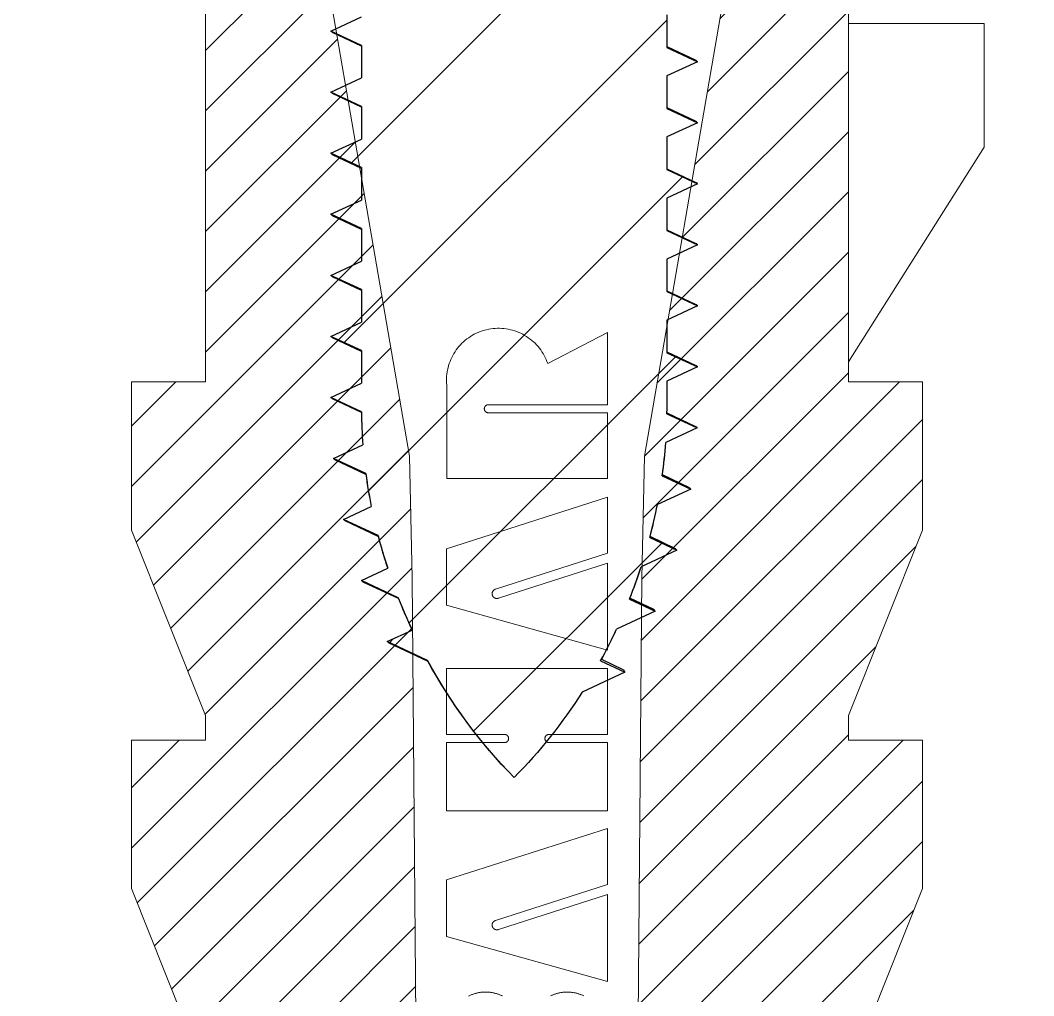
# Model space of a CAD drawing. Header units: millimetres. Extents: x 0 to 1787, y -410 to 0.
# Drawn here: x 1454.01 to 1462.31, y -301.71 to -293.72 of the extents above; entities that cross this region are included whole.
import ezdxf

# ---------------------------------------------------------------- set-up
doc = ezdxf.new("R2010")
doc.units = ezdxf.units.MM
doc.header["$MEASUREMENT"] = 0
doc.layers.get('0').update_dxf_attribs({"linetype": 'CONTINUOUS'})
doc.layers.add('hatch', color=56, linetype='CONTINUOUS', lineweight=9)
doc.layers.add('part', color=7, linetype='CONTINUOUS', lineweight=20)

# ---------------------------------------------------------------- blocks, each defined once
blk = doc.blocks.new('*U23')
at = {"layer": 'hatch'}
h = blk.add_hatch(dxfattribs=at)
h.set_pattern_fill('DEFAULT__3', color=2, scale=0.34925, angle=45, style=0)
h.set_pattern_definition([(45, (-417.5015, -92.55667), (-0.24695704, 0.24695704), [])])
edge = h.paths.add_edge_path()
edge.add_line((0.9994, -14.168), (2.5731, -5.06))
edge.add_line((2.5731, -5.06), (2.6692, -0.3569))
edge.add_spline(control_points=[(2.6692, -0.3569), (2.6735, -0.1469), (2.8235, 0), (3.0335, 0)], knot_values=[0, 0, 0, 0, 1, 1, 1, 1], degree=3, periodic=0)
edge.add_line((3.0335, 0), (4.1872, 0))
edge.add_line((4.1872, 0), (4.1872, -0.2024))
edge.add_line((4.1872, -0.2024), (3.0234, -0.8372))
edge.add_line((3.0234, -0.8372), (3.0234, -3.7444))
edge.add_line((3.0234, -3.7444), (3.2764, -5.9708))
edge.add_line((3.2764, -5.9708), (2.6692, -7.4888))
edge.add_line((2.6692, -7.4888), (2.6692, -7.6912))
edge.add_line((2.6692, -7.6912), (3.2764, -7.6912))
edge.add_line((3.2764, -7.6912), (3.2764, -8.9056))
edge.add_line((3.2764, -8.9056), (2.6692, -10.4236))
edge.add_line((2.6692, -10.4236), (2.6692, -10.626))
edge.add_line((2.6692, -10.626), (2.6692, -13.3962))
edge.add_line((2.6692, -13.3962), (2.6692, -13.5608))
edge.add_line((2.6692, -13.5608), (3.2764, -13.5608))
edge.add_line((3.2764, -13.5608), (3.2764, -14.7752))
edge.add_line((3.2764, -14.7752), (2.6692, -16.2932))
edge.add_line((2.6692, -16.2932), (2.6692, -16.4956))
edge.add_line((2.6692, -16.4956), (3.2764, -16.4956))
edge.add_line((3.2764, -16.4956), (3.2764, -17.71))
edge.add_line((3.2764, -17.71), (2.6692, -19.228))
edge.add_line((2.6692, -19.228), (2.6692, -22.3652))
edge.add_line((2.6692, -22.3652), (3.2764, -22.3652))
edge.add_line((3.2764, -22.3652), (3.2764, -23.5796))
edge.add_line((3.2764, -23.5796), (2.7045, -25.0093))
edge.add_line((2.7045, -25.0093), (3.2733, -25.2163))
edge.add_line((3.2733, -25.2163), (2.9728, -26.9192))
edge.add_line((2.9728, -26.9192), (2.9728, -28.6396))
edge.add_line((2.9728, -28.6396), (2.7198, -30.0564))
edge.add_line((2.7198, -30.0564), (1.3536, -30.0564))
edge.add_line((1.3536, -30.0564), (1.3536, -31.0684))
edge.add_line((1.3536, -31.0684), (0.8476, -31.0684))
edge.add_line((0.8476, -31.0684), (0.8476, -30.0564))
edge.add_line((0.8476, -30.0564), (0.9789, -15.1667))
edge.add_line((0.9789, -15.1667), (0.9994, -14.168))
edge = h.paths.add_edge_path()
edge.add_line((-0.9234, -14.168), (-2.4971, -5.06))
edge.add_line((-2.4971, -5.06), (-2.5933, -0.3569))
edge.add_spline(control_points=[(-2.5933, -0.3569), (-2.5976, -0.1469), (-2.7476, 0), (-2.9576, 0)], knot_values=[0, 0, 0, 0, 1, 1, 1, 1], degree=3, periodic=0)
edge.add_line((-2.9576, 0), (-4.1112, 0))
edge.add_line((-4.1112, 0), (-4.1112, -0.2024))
edge.add_line((-4.1112, -0.2024), (-2.9474, -0.8372))
edge.add_line((-2.9474, -0.8372), (-2.9474, -3.7444))
edge.add_line((-2.9474, -3.7444), (-3.2004, -5.9708))
edge.add_line((-3.2004, -5.9708), (-2.5932, -7.4888))
edge.add_line((-2.5932, -7.4888), (-2.5932, -7.6912))
edge.add_line((-2.5932, -7.6912), (-3.2004, -7.6912))
edge.add_line((-3.2004, -7.6912), (-3.2004, -8.9056))
edge.add_line((-3.2004, -8.9056), (-2.5932, -10.4236))
edge.add_line((-2.5932, -10.4236), (-2.5932, -13.5608))
edge.add_line((-2.5932, -13.5608), (-3.2004, -13.5608))
edge.add_line((-3.2004, -13.5608), (-3.2004, -14.7752))
edge.add_line((-3.2004, -14.7752), (-2.5932, -16.2932))
edge.add_line((-2.5932, -16.2932), (-2.5932, -16.4956))
edge.add_line((-2.5932, -16.4956), (-3.2004, -16.4956))
edge.add_line((-3.2004, -16.4956), (-3.2004, -17.71))
edge.add_line((-3.2004, -17.71), (-2.5932, -19.228))
edge.add_line((-2.5932, -19.228), (-2.5932, -19.4304))
edge.add_line((-2.5932, -19.4304), (-2.5932, -22.2006))
edge.add_line((-2.5932, -22.2006), (-2.5932, -22.3652))
edge.add_line((-2.5932, -22.3652), (-3.2004, -22.3652))
edge.add_line((-3.2004, -22.3652), (-3.2004, -23.5796))
edge.add_line((-3.2004, -23.5796), (-2.6286, -25.0093))
edge.add_line((-2.6286, -25.0093), (-3.1974, -25.2163))
edge.add_line((-3.1974, -25.2163), (-2.8968, -26.9192))
edge.add_line((-2.8968, -26.9192), (-2.8968, -28.6396))
edge.add_line((-2.8968, -28.6396), (-2.6438, -30.0564))
edge.add_line((-2.6438, -30.0564), (-1.2776, -30.0564))
edge.add_line((-1.2776, -30.0564), (-1.2776, -31.0684))
edge.add_line((-1.2776, -31.0684), (-0.7716, -31.0684))
edge.add_line((-0.7716, -31.0684), (-0.7716, -30.0564))
edge.add_line((-0.7716, -30.0564), (-0.903, -15.1667))
edge.add_line((-0.903, -15.1667), (-0.9234, -14.168))
at = {"layer": 'part', "color": 7, "linetype": 'Continuous'}
for p, q in [((-0.9234, -14.168), (-2.4971, -5.06)), ((-0.9234, -14.168), (-2.4971, -5.06)), ((0.9994, -14.168), (2.5731, -5.06)), ((0.9994, -14.168), (2.5731, -5.06)), ((-2.5932, -13.5608), (-2.5932, -10.4236)), ((-2.5932, -13.5608), (-2.5932, -10.4236)), ((2.6692, -10.4236), (2.6692, -13.5608)), ((2.6692, -10.4236), (2.6692, -10.626)), ((2.6692, -10.626), (3.7824, -10.626)), ((2.6692, -10.626), (2.6692, -13.3962)), ((3.7824, -11.638), (3.7824, -10.626)), ((3.7824, -11.638), (2.6692, -13.3962)), ((0.6958, -13.156), (0.2076, -13.4105)), ((0.6958, -13.7473), (0.6958, -13.156)), ((2.6692, -13.3962), (2.6692, -13.5608)), ((-3.2004, -13.5608), (-2.5932, -13.5608)), ((-3.2004, -13.5608), (-2.5932, -13.5608)), ((-3.2004, -14.7752), (-3.2004, -13.5608)), ((-3.2004, -14.7752), (-3.2004, -13.5608)), ((-0.6195, -14.3517), (-0.6195, -13.5867)), ((2.6692, -13.5608), (3.2764, -13.5608)), ((2.6692, -13.5608), (3.2764, -13.5608)), ((3.2764, -14.7752), (3.2764, -13.5608)), ((3.2764, -14.7752), (3.2764, -13.5608)), ((0.6958, -13.7473), (-0.278, -13.7473)), ((0.6958, -13.8143), (-0.278, -13.8143)), ((0.6958, -14.3517), (0.6958, -13.8143)), ((-0.9234, -14.168), (-0.903, -15.1667)), ((-0.9234, -14.168), (-0.903, -15.1667)), ((0.9994, -14.168), (0.9789, -15.1667)), ((0.9994, -14.168), (0.9789, -15.1667)), ((-0.6195, -14.3517), (0.6958, -14.3517)), ((0.6958, -14.5056), (-0.6198, -14.9269)), ((0.6958, -14.964), (0.6958, -14.5056)), ((-2.5932, -16.2932), (-3.2004, -14.7752)), ((-2.5932, -16.2932), (-3.2004, -14.7752)), ((2.6692, -16.2932), (3.2764, -14.7752)), ((2.6692, -16.2932), (3.2764, -14.7752)), ((-0.6198, -15.3896), (-0.6198, -14.9269)), ((0.6958, -14.964), (-0.2203, -15.2586)), ((0.6958, -15.0461), (-0.1964, -15.333)), ((0.6958, -15.7586), (0.6958, -15.0461)), ((-0.7716, -30.0564), (-0.903, -15.1667)), ((-0.7716, -30.0564), (-0.903, -15.1667)), ((0.8476, -30.0564), (0.9789, -15.1667)), ((0.8476, -30.0564), (0.9789, -15.1667)), ((-0.6198, -15.3896), (0.6958, -15.7586)), ((-0.6198, -15.9089), (-0.6198, -16.4482)), ((0.6958, -15.9089), (-0.6198, -15.9089)), ((0.6958, -16.4482), (0.6958, -15.9089)), ((-2.5932, -16.4956), (-2.5932, -16.2932)), ((-2.5932, -16.4956), (-2.5932, -16.2932)), ((2.6692, -16.2932), (2.6692, -16.4956)), ((2.6692, -16.2932), (2.6692, -16.4956)), ((-3.2004, -16.4956), (-2.5932, -16.4956)), ((-3.2004, -16.4956), (-2.5932, -16.4956)), ((-3.2004, -17.71), (-3.2004, -16.4956)), ((-3.2004, -17.71), (-3.2004, -16.4956)), ((-0.6198, -16.4482), (-0.1459, -16.4482)), ((0.6958, -16.4482), (0.2181, -16.4482)), ((2.6692, -16.4956), (3.2764, -16.4956)), ((2.6692, -16.4956), (3.2764, -16.4956)), ((3.2764, -17.71), (3.2764, -16.4956)), ((3.2764, -17.71), (3.2764, -16.4956)), ((-0.6198, -16.5152), (-0.6198, -17.0727)), ((-0.6198, -16.5152), (-0.1459, -16.5152)), ((0.6958, -16.5152), (0.2181, -16.5152)), ((0.6958, -17.0727), (0.6958, -16.5152)), ((-0.6198, -17.0727), (0.6958, -17.0727)), ((0.6958, -17.2191), (-0.6198, -17.6404)), ((0.6958, -17.6775), (0.6958, -17.2191)), ((-0.6198, -18.1031), (-0.6198, -17.6404)), ((-2.5932, -19.228), (-3.2004, -17.71)), ((-2.5932, -19.228), (-3.2004, -17.71)), ((0.6958, -17.6775), (-0.2203, -17.9721)), ((2.6692, -19.228), (3.2764, -17.71)), ((2.6692, -19.228), (3.2764, -17.71)), ((0.6958, -17.7596), (-0.1964, -18.0465)), ((0.6958, -18.4721), (0.6958, -17.7596)), ((-0.6198, -18.1031), (0.6958, -18.4721)), ((-0.4291, -18.586), (-0.4345, -18.5885)), ((-0.4236, -18.5836), (-0.4291, -18.586)), ((-0.4181, -18.5813), (-0.4236, -18.5836)), ((-0.4126, -18.5791), (-0.4181, -18.5813)), ((-0.407, -18.5771), (-0.4126, -18.5791)), ((-0.4015, -18.5751), (-0.407, -18.5771)), ((-0.3959, -18.5733), (-0.4015, -18.5751)), ((-0.3903, -18.5715), (-0.3959, -18.5733)), ((-0.3847, -18.5699), (-0.3903, -18.5715)), ((-0.3791, -18.5683), (-0.3847, -18.5699)), ((-0.3734, -18.5669), (-0.3791, -18.5683)), ((-0.3678, -18.5656), (-0.3734, -18.5669)), ((-0.3622, -18.5644), (-0.3678, -18.5656)), ((-0.3565, -18.5633), (-0.3622, -18.5644)), ((-0.3507, -18.5623), (-0.3565, -18.5633)), ((-0.3451, -18.5614), (-0.3507, -18.5623)), ((-0.3393, -18.5606), (-0.3451, -18.5614)), ((-0.3336, -18.56), (-0.3393, -18.5606)), ((-0.3279, -18.5594), (-0.3336, -18.56)), ((-0.3222, -18.5589), (-0.3279, -18.5594)), ((-0.3164, -18.5586), (-0.3222, -18.5589)), ((-0.3107, -18.5584), (-0.3164, -18.5586)), ((-0.3049, -18.5582), (-0.3107, -18.5584)), ((-0.2992, -18.5582), (-0.3049, -18.5582)), ((-0.2934, -18.5583), (-0.2992, -18.5582)), ((-0.2877, -18.5585), (-0.2934, -18.5583)), ((-0.2819, -18.5588), (-0.2877, -18.5585)), ((-0.2761, -18.5592), (-0.2819, -18.5588)), ((-0.2704, -18.5598), (-0.2761, -18.5592)), ((-0.2646, -18.5604), (-0.2704, -18.5598)), ((-0.2589, -18.5611), (-0.2646, -18.5604)), ((-0.2532, -18.562), (-0.2589, -18.5611)), ((-0.2474, -18.563), (-0.2532, -18.562)), ((-0.2416, -18.564), (-0.2474, -18.563)), ((-0.236, -18.5652), (-0.2416, -18.564)), ((-0.2302, -18.5665), (-0.236, -18.5652)), ((-0.2245, -18.5679), (-0.2302, -18.5665)), ((-0.2189, -18.5694), (-0.2245, -18.5679)), ((-0.2131, -18.571), (-0.2189, -18.5694)), ((-0.2074, -18.5727), (-0.2131, -18.571)), ((-0.2018, -18.5745), (-0.2074, -18.5727)), ((-0.1961, -18.5765), (-0.2018, -18.5745)), ((-0.1905, -18.5785), (-0.1961, -18.5765)), ((-0.1849, -18.5806), (-0.1905, -18.5785)), ((-0.1793, -18.5829), (-0.1849, -18.5806)), ((-0.1737, -18.5852), (-0.1793, -18.5829)), ((-0.1682, -18.5877), (-0.1737, -18.5852)), ((-0.1626, -18.5902), (-0.1682, -18.5877)), ((0.2355, -18.5876), (0.2302, -18.5901)), ((0.241, -18.5851), (0.2355, -18.5876)), ((0.2466, -18.5828), (0.241, -18.5851)), ((0.252, -18.5805), (0.2466, -18.5828)), ((0.2576, -18.5784), (0.252, -18.5805)), ((0.2631, -18.5764), (0.2576, -18.5784)), ((0.2687, -18.5744), (0.2631, -18.5764)), ((0.2743, -18.5726), (0.2687, -18.5744)), ((0.2799, -18.5709), (0.2743, -18.5726)), ((0.2855, -18.5693), (0.2799, -18.5709)), ((0.2911, -18.5678), (0.2855, -18.5693)), ((0.2968, -18.5664), (0.2911, -18.5678)), ((0.3024, -18.5651), (0.2968, -18.5664)), ((0.3081, -18.564), (0.3024, -18.5651)), ((0.3138, -18.5629), (0.3081, -18.564)), ((0.3195, -18.5619), (0.3138, -18.5629)), ((0.3252, -18.5611), (0.3195, -18.5619)), ((0.331, -18.5604), (0.3252, -18.5611)), ((0.3366, -18.5597), (0.331, -18.5604)), ((0.3424, -18.5592), (0.3366, -18.5597)), ((0.3482, -18.5588), (0.3424, -18.5592)), ((0.3539, -18.5585), (0.3482, -18.5588)), ((0.3596, -18.5583), (0.3539, -18.5585)), ((0.3654, -18.5582), (0.3596, -18.5583)), ((0.3711, -18.5582), (0.3654, -18.5582)), ((0.3769, -18.5584), (0.3711, -18.5582)), ((0.3827, -18.5586), (0.3769, -18.5584)), ((0.3884, -18.559), (0.3827, -18.5586)), ((0.3942, -18.5594), (0.3884, -18.559)), ((0.4, -18.56), (0.3942, -18.5594)), ((0.4057, -18.5607), (0.4, -18.56)), ((0.4115, -18.5615), (0.4057, -18.5607)), ((0.4173, -18.5624), (0.4115, -18.5615)), ((0.4229, -18.5634), (0.4173, -18.5624)), ((0.4287, -18.5645), (0.4229, -18.5634)), ((0.4345, -18.5657), (0.4287, -18.5645)), ((0.4402, -18.567), (0.4345, -18.5657)), ((0.4459, -18.5685), (0.4402, -18.567)), ((0.4516, -18.57), (0.4459, -18.5685)), ((0.4573, -18.5717), (0.4516, -18.57)), ((0.4629, -18.5734), (0.4573, -18.5717)), ((0.4686, -18.5753), (0.4629, -18.5734)), ((0.4743, -18.5773), (0.4686, -18.5753)), ((0.4799, -18.5793), (0.4743, -18.5773)), ((0.4855, -18.5815), (0.4799, -18.5793)), ((0.4912, -18.5838), (0.4855, -18.5815)), ((0.4967, -18.5862), (0.4912, -18.5838)), ((0.5023, -18.5887), (0.4967, -18.5862)), ((-0.4345, -18.5885), (-0.4399, -18.5911))]:
    blk.add_line(p, q, dxfattribs=at)
for points in [[(-0.6195, -13.5867), (-0.6208, -13.5688), (-0.6213, -13.5509), (-0.6211, -13.533), (-0.6201, -13.5151), (-0.6183, -13.4972), (-0.6158, -13.4795), (-0.6126, -13.4618), (-0.6086, -13.4444), (-0.6039, -13.4271), (-0.5985, -13.41), (-0.5923, -13.3931), (-0.5855, -13.3765), (-0.5779, -13.3603), (-0.5697, -13.3443), (-0.5608, -13.3288), (-0.5513, -13.3136), (-0.5411, -13.2988), (-0.5303, -13.2845), (-0.519, -13.2706), (-0.507, -13.2573), (-0.4945, -13.2444), (-0.4815, -13.2321), (-0.4679, -13.2203), (-0.4539, -13.2091), (-0.4394, -13.1986), (-0.4245, -13.1886), (-0.4092, -13.1793), (-0.3935, -13.1706), (-0.3775, -13.1626), (-0.3611, -13.1553), (-0.3444, -13.1487), (-0.3275, -13.1427), (-0.3103, -13.1375), (-0.293, -13.1331), (-0.2754, -13.1293), (-0.2578, -13.1263), (-0.24, -13.1241), (-0.2221, -13.1226), (-0.2042, -13.1219), (-0.1863, -13.1219), (-0.1683, -13.1226), (-0.1505, -13.1242), (-0.1327, -13.1264), (-0.115, -13.1294), (-0.0975, -13.1332), (-0.0801, -13.1377), (-0.063, -13.1429), (-0.046, -13.1489), (-0.0294, -13.1555), (-0.013, -13.1629), (0.003, -13.1709), (0.0187, -13.1796), (0.034, -13.1889), (0.0489, -13.1989), (0.0634, -13.2095), (0.0774, -13.2207), (0.0909, -13.2325), (0.1039, -13.2448), (0.1164, -13.2577), (0.1283, -13.2711), (0.1397, -13.285), (0.1504, -13.2993), (0.1606, -13.3141), (0.1701, -13.3293), (0.1789, -13.3449), (0.1871, -13.3608), (0.1947, -13.3771), (0.2015, -13.3937), (0.2076, -13.4105)], [(-0.278, -13.8143), (-0.2794, -13.8142), (-0.2808, -13.8142), (-0.2822, -13.814), (-0.2836, -13.8138), (-0.285, -13.8135), (-0.2863, -13.8132), (-0.2877, -13.8128), (-0.289, -13.8124), (-0.2903, -13.8119), (-0.2916, -13.8114), (-0.2929, -13.8108), (-0.2941, -13.8101), (-0.2954, -13.8094), (-0.2965, -13.8087), (-0.2977, -13.8079), (-0.2988, -13.807), (-0.2999, -13.8061), (-0.3009, -13.8052), (-0.3019, -13.8042), (-0.3029, -13.8032), (-0.3038, -13.8021), (-0.3047, -13.801), (-0.3055, -13.7999), (-0.3063, -13.7987), (-0.307, -13.7975), (-0.3077, -13.7963), (-0.3083, -13.795), (-0.3089, -13.7938), (-0.3094, -13.7925), (-0.3099, -13.7911), (-0.3103, -13.7898), (-0.3106, -13.7884), (-0.3109, -13.7871), (-0.3111, -13.7857), (-0.3113, -13.7843), (-0.3114, -13.7829), (-0.3115, -13.7815), (-0.3115, -13.7801), (-0.3114, -13.7787), (-0.3113, -13.7773), (-0.3111, -13.7759), (-0.3109, -13.7745), (-0.3106, -13.7731), (-0.3103, -13.7718), (-0.3099, -13.7704), (-0.3094, -13.7691), (-0.3089, -13.7678), (-0.3083, -13.7665), (-0.3077, -13.7653), (-0.307, -13.764), (-0.3063, -13.7628), (-0.3055, -13.7617), (-0.3047, -13.7605), (-0.3038, -13.7594), (-0.3029, -13.7584), (-0.3019, -13.7573), (-0.3009, -13.7564), (-0.2999, -13.7554), (-0.2988, -13.7545), (-0.2977, -13.7537), (-0.2965, -13.7529), (-0.2954, -13.7521), (-0.2941, -13.7514), (-0.2929, -13.7508), (-0.2916, -13.7502), (-0.2903, -13.7496), (-0.289, -13.7492), (-0.2877, -13.7487), (-0.2863, -13.7483), (-0.285, -13.748), (-0.2836, -13.7478), (-0.2822, -13.7476), (-0.2808, -13.7474), (-0.2794, -13.7473), (-0.278, -13.7473)], [(-0.1964, -15.333), (-0.198, -15.3335), (-0.1996, -15.3339), (-0.2013, -15.3343), (-0.2029, -15.3345), (-0.2046, -15.3347), (-0.2063, -15.3348), (-0.208, -15.3349), (-0.2097, -15.3349), (-0.2113, -15.3348), (-0.213, -15.3346), (-0.2147, -15.3344), (-0.2163, -15.3341), (-0.218, -15.3337), (-0.2196, -15.3332), (-0.2212, -15.3327), (-0.2228, -15.3321), (-0.2243, -15.3315), (-0.2258, -15.3308), (-0.2273, -15.33), (-0.2288, -15.3291), (-0.2302, -15.3282), (-0.2316, -15.3273), (-0.2329, -15.3262), (-0.2342, -15.3251), (-0.2354, -15.324), (-0.2366, -15.3228), (-0.2378, -15.3216), (-0.2388, -15.3203), (-0.2399, -15.319), (-0.2408, -15.3176), (-0.2417, -15.3162), (-0.2426, -15.3147), (-0.2434, -15.3132), (-0.2441, -15.3117), (-0.2447, -15.3101), (-0.2453, -15.3086), (-0.2458, -15.307), (-0.2463, -15.3053), (-0.2467, -15.3037), (-0.247, -15.302), (-0.2472, -15.3004), (-0.2474, -15.2987), (-0.2474, -15.297), (-0.2475, -15.2953), (-0.2474, -15.2937), (-0.2473, -15.292), (-0.2471, -15.2903), (-0.2468, -15.2887), (-0.2465, -15.287), (-0.246, -15.2854), (-0.2456, -15.2838), (-0.245, -15.2822), (-0.2444, -15.2806), (-0.2437, -15.2791), (-0.243, -15.2776), (-0.2421, -15.2761), (-0.2413, -15.2747), (-0.2403, -15.2733), (-0.2393, -15.2719), (-0.2383, -15.2706), (-0.2372, -15.2693), (-0.236, -15.2681), (-0.2348, -15.267), (-0.2335, -15.2659), (-0.2322, -15.2648), (-0.2308, -15.2638), (-0.2294, -15.2629), (-0.228, -15.262), (-0.2265, -15.2612), (-0.225, -15.2604), (-0.2235, -15.2597), (-0.2219, -15.2591), (-0.2203, -15.2586)], [(-0.1459, -16.4482), (-0.1445, -16.4482), (-0.1431, -16.4483), (-0.1417, -16.4485), (-0.1403, -16.4487), (-0.1389, -16.4489), (-0.1376, -16.4493), (-0.1362, -16.4496), (-0.1349, -16.4501), (-0.1336, -16.4506), (-0.1323, -16.4511), (-0.131, -16.4517), (-0.1298, -16.4523), (-0.1286, -16.453), (-0.1274, -16.4538), (-0.1262, -16.4546), (-0.1251, -16.4554), (-0.124, -16.4563), (-0.123, -16.4573), (-0.122, -16.4583), (-0.121, -16.4593), (-0.1201, -16.4603), (-0.1192, -16.4614), (-0.1184, -16.4626), (-0.1176, -16.4638), (-0.1169, -16.465), (-0.1162, -16.4662), (-0.1156, -16.4674), (-0.115, -16.4687), (-0.1145, -16.47), (-0.1141, -16.4713), (-0.1137, -16.4727), (-0.1133, -16.474), (-0.113, -16.4754), (-0.1128, -16.4768), (-0.1126, -16.4782), (-0.1125, -16.4796), (-0.1124, -16.481), (-0.1124, -16.4824), (-0.1125, -16.4838), (-0.1126, -16.4852), (-0.1128, -16.4866), (-0.113, -16.488), (-0.1133, -16.4893), (-0.1137, -16.4907), (-0.1141, -16.492), (-0.1145, -16.4934), (-0.115, -16.4947), (-0.1156, -16.496), (-0.1162, -16.4972), (-0.1169, -16.4984), (-0.1176, -16.4996), (-0.1184, -16.5008), (-0.1192, -16.5019), (-0.1201, -16.503), (-0.121, -16.5041), (-0.122, -16.5051), (-0.123, -16.5061), (-0.124, -16.5071), (-0.1251, -16.5079), (-0.1262, -16.5088), (-0.1274, -16.5096), (-0.1286, -16.5103), (-0.1298, -16.511), (-0.131, -16.5117), (-0.1323, -16.5123), (-0.1336, -16.5128), (-0.1349, -16.5133), (-0.1362, -16.5138), (-0.1376, -16.5141), (-0.1389, -16.5145), (-0.1403, -16.5147), (-0.1417, -16.5149), (-0.1431, -16.5151), (-0.1445, -16.5152), (-0.1459, -16.5152)], [(0.2181, -16.5152), (0.2167, -16.5152), (0.2153, -16.5151), (0.2139, -16.5149), (0.2125, -16.5147), (0.2112, -16.5145), (0.2098, -16.5141), (0.2085, -16.5138), (0.2071, -16.5133), (0.2058, -16.5128), (0.2045, -16.5123), (0.2032, -16.5117), (0.202, -16.511), (0.2008, -16.5103), (0.1996, -16.5096), (0.1984, -16.5088), (0.1973, -16.5079), (0.1962, -16.5071), (0.1952, -16.5061), (0.1942, -16.5051), (0.1932, -16.5041), (0.1923, -16.503), (0.1915, -16.5019), (0.1906, -16.5008), (0.1899, -16.4996), (0.1891, -16.4984), (0.1885, -16.4972), (0.1878, -16.496), (0.1873, -16.4947), (0.1867, -16.4934), (0.1863, -16.492), (0.1859, -16.4907), (0.1855, -16.4893), (0.1852, -16.488), (0.185, -16.4866), (0.1848, -16.4852), (0.1847, -16.4838), (0.1846, -16.4824), (0.1846, -16.481), (0.1847, -16.4796), (0.1848, -16.4782), (0.185, -16.4768), (0.1852, -16.4754), (0.1855, -16.474), (0.1859, -16.4727), (0.1863, -16.4713), (0.1867, -16.47), (0.1873, -16.4687), (0.1878, -16.4674), (0.1885, -16.4662), (0.1891, -16.465), (0.1899, -16.4638), (0.1906, -16.4626), (0.1915, -16.4614), (0.1923, -16.4603), (0.1932, -16.4593), (0.1942, -16.4583), (0.1952, -16.4573), (0.1962, -16.4563), (0.1973, -16.4554), (0.1984, -16.4546), (0.1996, -16.4538), (0.2008, -16.453), (0.202, -16.4523), (0.2032, -16.4517), (0.2045, -16.4511), (0.2058, -16.4506), (0.2071, -16.4501), (0.2085, -16.4496), (0.2098, -16.4493), (0.2112, -16.4489), (0.2125, -16.4487), (0.2139, -16.4485), (0.2153, -16.4483), (0.2167, -16.4482), (0.2181, -16.4482)], [(-0.1964, -18.0465), (-0.198, -18.047), (-0.1996, -18.0474), (-0.2013, -18.0478), (-0.2029, -18.048), (-0.2046, -18.0482), (-0.2063, -18.0484), (-0.208, -18.0484), (-0.2097, -18.0484), (-0.2113, -18.0483), (-0.213, -18.0481), (-0.2147, -18.0479), (-0.2163, -18.0476), (-0.218, -18.0472), (-0.2196, -18.0468), (-0.2212, -18.0462), (-0.2228, -18.0457), (-0.2243, -18.045), (-0.2258, -18.0443), (-0.2273, -18.0435), (-0.2288, -18.0427), (-0.2302, -18.0417), (-0.2316, -18.0408), (-0.2329, -18.0397), (-0.2342, -18.0387), (-0.2354, -18.0375), (-0.2366, -18.0363), (-0.2378, -18.0351), (-0.2388, -18.0338), (-0.2399, -18.0325), (-0.2408, -18.0311), (-0.2417, -18.0297), (-0.2426, -18.0282), (-0.2434, -18.0267), (-0.2441, -18.0252), (-0.2447, -18.0237), (-0.2453, -18.0221), (-0.2458, -18.0205), (-0.2463, -18.0189), (-0.2467, -18.0172), (-0.247, -18.0156), (-0.2472, -18.0139), (-0.2474, -18.0122), (-0.2474, -18.0105), (-0.2475, -18.0089), (-0.2474, -18.0072), (-0.2473, -18.0055), (-0.2471, -18.0038), (-0.2468, -18.0022), (-0.2465, -18.0005), (-0.246, -17.9989), (-0.2456, -17.9973), (-0.245, -17.9957), (-0.2444, -17.9941), (-0.2437, -17.9926), (-0.243, -17.9911), (-0.2421, -17.9896), (-0.2413, -17.9882), (-0.2403, -17.9868), (-0.2393, -17.9854), (-0.2383, -17.9841), (-0.2372, -17.9829), (-0.236, -17.9816), (-0.2348, -17.9805), (-0.2335, -17.9794), (-0.2322, -17.9783), (-0.2308, -17.9773), (-0.2294, -17.9764), (-0.228, -17.9755), (-0.2265, -17.9747), (-0.225, -17.9739), (-0.2235, -17.9733), (-0.2219, -17.9726), (-0.2203, -17.9721)]]:
    blk.add_lwpolyline(points, dxfattribs=at)

msp = doc.modelspace()

# ---------------------------------------------------------------- hatches: boundary and pattern name
h = msp.add_hatch()
h.set_pattern_fill('DEFAULT__3', color=2, angle=45, style=0)
h.set_pattern_definition([(45, (1219.7938, -373.4207), (-0.7071068, 0.7071068), [])])
edge = h.paths.add_edge_path()
edge.add_line((1461.4513, -280.0225), (1459.4692, -280.0225))
edge.add_line((1459.4692, -280.0225), (1459.5513, -280.0607))
edge.add_line((1459.5513, -280.0607), (1459.3013, -280.1773))
edge.add_line((1459.3013, -280.1773), (1459.3013, -280.4442))
edge.add_line((1459.3013, -280.4442), (1459.5513, -280.5607))
edge.add_line((1459.5513, -280.5607), (1459.3013, -280.6773))
edge.add_line((1459.3013, -280.6773), (1459.3013, -280.9442))
edge.add_line((1459.3013, -280.9442), (1459.5513, -281.0607))
edge.add_line((1459.5513, -281.0607), (1459.3013, -281.1773))
edge.add_line((1459.3013, -281.1773), (1459.3013, -281.4442))
edge.add_line((1459.3013, -281.4442), (1459.5513, -281.5607))
edge.add_line((1459.5513, -281.5607), (1459.3013, -281.6773))
edge.add_line((1459.3013, -281.6773), (1459.3013, -281.9442))
edge.add_line((1459.3013, -281.9442), (1459.5513, -282.0607))
edge.add_line((1459.5513, -282.0607), (1459.3013, -282.1773))
edge.add_line((1459.3013, -282.1773), (1459.3013, -282.4442))
edge.add_line((1459.3013, -282.4442), (1459.5513, -282.5607))
edge.add_line((1459.5513, -282.5607), (1459.3013, -282.6773))
edge.add_line((1459.3013, -282.6773), (1459.3013, -282.9442))
edge.add_line((1459.3013, -282.9442), (1459.5513, -283.0607))
edge.add_line((1459.5513, -283.0607), (1459.3013, -283.1773))
edge.add_line((1459.3013, -283.1773), (1459.3013, -283.4442))
edge.add_line((1459.3013, -283.4442), (1459.5513, -283.5607))
edge.add_line((1459.5513, -283.5607), (1459.3013, -283.6773))
edge.add_line((1459.3013, -283.6773), (1459.3013, -283.9442))
edge.add_line((1459.3013, -283.9442), (1459.5513, -284.0607))
edge.add_line((1459.5513, -284.0607), (1459.3013, -284.1773))
edge.add_line((1459.3013, -284.1773), (1459.3013, -284.4442))
edge.add_line((1459.3013, -284.4442), (1459.5513, -284.5607))
edge.add_line((1459.5513, -284.5607), (1459.3013, -284.6773))
edge.add_line((1459.3013, -284.6773), (1459.3013, -284.9442))
edge.add_line((1459.3013, -284.9442), (1459.5513, -285.0607))
edge.add_line((1459.5513, -285.0607), (1459.3013, -285.1773))
edge.add_line((1459.3013, -285.1773), (1459.3013, -285.4442))
edge.add_line((1459.3013, -285.4442), (1459.5513, -285.5607))
edge.add_line((1459.5513, -285.5607), (1459.3013, -285.6773))
edge.add_line((1459.3013, -285.6773), (1459.3013, -285.9442))
edge.add_line((1459.3013, -285.9442), (1459.5513, -286.0607))
edge.add_line((1459.5513, -286.0607), (1459.3013, -286.1773))
edge.add_line((1459.3013, -286.1773), (1459.3013, -286.4442))
edge.add_line((1459.3013, -286.4442), (1459.5513, -286.5607))
edge.add_line((1459.5513, -286.5607), (1459.3013, -286.6773))
edge.add_line((1459.3013, -286.6773), (1459.3013, -286.9442))
edge.add_line((1459.3013, -286.9442), (1459.5513, -287.0607))
edge.add_line((1459.5513, -287.0607), (1459.3013, -287.1773))
edge.add_line((1459.3013, -287.1773), (1459.3013, -287.4442))
edge.add_line((1459.3013, -287.4442), (1459.5513, -287.5607))
edge.add_line((1459.5513, -287.5607), (1459.3013, -287.6773))
edge.add_line((1459.3013, -287.6773), (1459.3013, -287.9442))
edge.add_line((1459.3013, -287.9442), (1459.5513, -288.0607))
edge.add_line((1459.5513, -288.0607), (1459.3013, -288.1773))
edge.add_line((1459.3013, -288.1773), (1459.3013, -288.4442))
edge.add_line((1459.3013, -288.4442), (1459.5513, -288.5607))
edge.add_line((1459.5513, -288.5607), (1459.3013, -288.6773))
edge.add_line((1459.3013, -288.6773), (1459.3013, -288.9442))
edge.add_line((1459.3013, -288.9442), (1459.5513, -289.0607))
edge.add_line((1459.5513, -289.0607), (1459.3013, -289.1773))
edge.add_line((1459.3013, -289.1773), (1459.3013, -289.4442))
edge.add_line((1459.3013, -289.4442), (1459.5513, -289.5607))
edge.add_line((1459.5513, -289.5607), (1459.3013, -289.6773))
edge.add_line((1459.3013, -289.6773), (1459.3013, -289.9442))
edge.add_line((1459.3013, -289.9442), (1459.5513, -290.0607))
edge.add_line((1459.5513, -290.0607), (1459.3013, -290.1773))
edge.add_line((1459.3013, -290.1773), (1459.3013, -290.4442))
edge.add_line((1459.3013, -290.4442), (1459.5513, -290.5607))
edge.add_line((1459.5513, -290.5607), (1459.3013, -290.6773))
edge.add_line((1459.3013, -290.6773), (1459.3013, -290.9442))
edge.add_line((1459.3013, -290.9442), (1459.5513, -291.0607))
edge.add_line((1459.5513, -291.0607), (1459.3013, -291.1773))
edge.add_line((1459.3013, -291.1773), (1459.3013, -291.4442))
edge.add_line((1459.3013, -291.4442), (1459.5513, -291.5607))
edge.add_line((1459.5513, -291.5607), (1459.3013, -291.6773))
edge.add_line((1459.3013, -291.6773), (1459.3013, -291.9442))
edge.add_line((1459.3013, -291.9442), (1459.5513, -292.0607))
edge.add_line((1459.5513, -292.0607), (1459.3013, -292.1773))
edge.add_line((1459.3013, -292.1773), (1459.3013, -292.4442))
edge.add_line((1459.3013, -292.4442), (1459.5513, -292.5607))
edge.add_line((1459.5513, -292.5607), (1459.3013, -292.6773))
edge.add_line((1459.3013, -292.6773), (1459.3013, -292.9442))
edge.add_line((1459.3013, -292.9442), (1459.5513, -293.0607))
edge.add_line((1459.5513, -293.0607), (1459.3013, -293.1773))
edge.add_line((1459.3013, -293.1773), (1459.3013, -293.4442))
edge.add_line((1459.3013, -293.4442), (1459.5513, -293.5607))
edge.add_line((1459.5513, -293.5607), (1459.3013, -293.6773))
edge.add_line((1459.3013, -293.6773), (1459.3013, -293.9442))
edge.add_line((1459.3013, -293.9442), (1459.5513, -294.0607))
edge.add_line((1459.5513, -294.0607), (1459.3013, -294.1773))
edge.add_line((1459.3013, -294.1773), (1459.3013, -294.4442))
edge.add_line((1459.3013, -294.4442), (1459.5513, -294.5607))
edge.add_line((1459.5513, -294.5607), (1459.3013, -294.6773))
edge.add_line((1459.3013, -294.6773), (1459.3013, -294.9442))
edge.add_line((1459.3013, -294.9442), (1459.5513, -295.0607))
edge.add_line((1459.5513, -295.0607), (1459.3013, -295.1773))
edge.add_line((1459.3013, -295.1773), (1459.3013, -295.4442))
edge.add_line((1459.3013, -295.4442), (1459.5513, -295.5607))
edge.add_line((1459.5513, -295.5607), (1459.3013, -295.6773))
edge.add_line((1459.3013, -295.6773), (1459.3013, -295.9442))
edge.add_line((1459.3013, -295.9442), (1459.5513, -296.0607))
edge.add_line((1459.5513, -296.0607), (1459.3013, -296.1773))
edge.add_line((1459.3013, -296.1773), (1459.3013, -296.4442))
edge.add_line((1459.3013, -296.4442), (1459.5513, -296.5607))
edge.add_line((1459.5513, -296.5607), (1459.3013, -296.6773))
edge.add_line((1459.3013, -296.6773), (1459.3013, -296.9225))
edge.add_arc((1455.6537, -296.9225), 3.6475, 359.64129, 359.99983, ccw=False)
edge.add_line((1459.3012, -296.9453), (1459.5487, -297.0607))
edge.add_line((1459.5487, -297.0607), (1459.2923, -297.1803))
edge.add_arc((1455.3293, -296.9058), 3.9725, 352.10251, 356.03772, ccw=False)
edge.add_line((1459.2641, -297.4516), (1459.4981, -297.5607))
edge.add_line((1459.4981, -297.5607), (1459.2243, -297.6884))
edge.add_arc((1454.9748, -296.8475), 4.3319, 345.15264, 348.80682, ccw=False)
edge.add_line((1459.1621, -297.9575), (1459.3835, -298.0607))
edge.add_line((1459.3835, -298.0607), (1459.0914, -298.1969))
edge.add_arc((1454.7708, -296.789), 4.5442, 338.38643, 341.95169, ccw=False)
edge.add_line((1458.9955, -298.4629), (1459.2054, -298.5607))
edge.add_line((1459.2054, -298.5607), (1458.8902, -298.7077))
edge.add_arc((1454.765, -296.7889), 4.5496, 331.37807, 335.05452, ccw=False)
edge.add_line((1458.7586, -298.9683), (1458.9569, -299.0607))
edge.add_line((1458.9569, -299.0607), (1458.6083, -299.2233))
edge.add_spline(control_points=[(1458.6083, -299.2233), (1458.4461, -299.4786), (1458.259, -299.7147), (1458.0513, -299.9225)], knot_values=[0, 0, 0, 0, 1, 1, 1, 1], degree=3, periodic=0)
edge.add_spline(control_points=[(1458.0513, -299.9225), (1457.775, -299.6462), (1457.5354, -299.3198), (1457.3419, -298.9647)], knot_values=[0, 0, 0, 0, 1, 1, 1, 1], degree=3, periodic=0)
edge.add_line((1457.3419, -298.9647), (1457.0118, -298.8107))
edge.add_line((1457.0118, -298.8107), (1457.216, -298.7155))
edge.add_arc((1461.3613, -296.7776), 4.5759, 201.46317, 205.05631, ccw=False)
edge.add_line((1457.1027, -298.4519), (1456.7999, -298.3107))
edge.add_line((1456.7999, -298.3107), (1457.0155, -298.2102))
edge.add_arc((1461.2521, -296.8149), 4.4605, 194.64307, 198.22889, ccw=False)
edge.add_line((1456.9365, -297.9425), (1456.6539, -297.8107))
edge.add_line((1456.6539, -297.8107), (1456.8814, -297.7046))
edge.add_arc((1460.9654, -296.8798), 4.1664, 187.6488, 191.41879, ccw=False)
edge.add_line((1456.836, -297.4343), (1456.571, -297.3107))
edge.add_line((1456.571, -297.3107), (1456.8115, -297.1986))
edge.add_arc((1460.561, -296.9209), 3.7597, 180.09818, 184.23612, ccw=False)
edge.add_line((1456.8013, -296.9273), (1456.5513, -296.8107))
edge.add_line((1456.5513, -296.8107), (1456.8013, -296.6942))
edge.add_line((1456.8013, -296.6942), (1456.8013, -296.4273))
edge.add_line((1456.8013, -296.4273), (1456.5513, -296.3107))
edge.add_line((1456.5513, -296.3107), (1456.8013, -296.1942))
edge.add_line((1456.8013, -296.1942), (1456.8013, -295.9273))
edge.add_line((1456.8013, -295.9273), (1456.5513, -295.8107))
edge.add_line((1456.5513, -295.8107), (1456.8013, -295.6942))
edge.add_line((1456.8013, -295.6942), (1456.8013, -295.4273))
edge.add_line((1456.8013, -295.4273), (1456.5513, -295.3107))
edge.add_line((1456.5513, -295.3107), (1456.8013, -295.1942))
edge.add_line((1456.8013, -295.1942), (1456.8013, -294.9273))
edge.add_line((1456.8013, -294.9273), (1456.5513, -294.8107))
edge.add_line((1456.5513, -294.8107), (1456.8013, -294.6942))
edge.add_line((1456.8013, -294.6942), (1456.8013, -294.4273))
edge.add_line((1456.8013, -294.4273), (1456.5513, -294.3107))
edge.add_line((1456.5513, -294.3107), (1456.8013, -294.1942))
edge.add_line((1456.8013, -294.1942), (1456.8013, -293.9273))
edge.add_line((1456.8013, -293.9273), (1456.5513, -293.8107))
edge.add_line((1456.5513, -293.8107), (1456.8013, -293.6942))
edge.add_line((1456.8013, -293.6942), (1456.8013, -293.4273))
edge.add_line((1456.8013, -293.4273), (1456.5513, -293.3107))
edge.add_line((1456.5513, -293.3107), (1456.8013, -293.1942))
edge.add_line((1456.8013, -293.1942), (1456.8013, -292.9273))
edge.add_line((1456.8013, -292.9273), (1456.5513, -292.8107))
edge.add_line((1456.5513, -292.8107), (1456.8013, -292.6942))
edge.add_line((1456.8013, -292.6942), (1456.8013, -292.4273))
edge.add_line((1456.8013, -292.4273), (1456.5513, -292.3107))
edge.add_line((1456.5513, -292.3107), (1456.8013, -292.1942))
edge.add_line((1456.8013, -292.1942), (1456.8013, -291.9273))
edge.add_line((1456.8013, -291.9273), (1456.5513, -291.8107))
edge.add_line((1456.5513, -291.8107), (1456.8013, -291.6942))
edge.add_line((1456.8013, -291.6942), (1456.8013, -291.4273))
edge.add_line((1456.8013, -291.4273), (1456.5513, -291.3107))
edge.add_line((1456.5513, -291.3107), (1456.8013, -291.1942))
edge.add_line((1456.8013, -291.1942), (1456.8013, -290.9273))
edge.add_line((1456.8013, -290.9273), (1456.5513, -290.8107))
edge.add_line((1456.5513, -290.8107), (1456.8013, -290.6942))
edge.add_line((1456.8013, -290.6942), (1456.8013, -290.4273))
edge.add_line((1456.8013, -290.4273), (1456.5513, -290.3107))
edge.add_line((1456.5513, -290.3107), (1456.8013, -290.1942))
edge.add_line((1456.8013, -290.1942), (1456.8013, -289.9273))
edge.add_line((1456.8013, -289.9273), (1456.5513, -289.8107))
edge.add_line((1456.5513, -289.8107), (1456.8013, -289.6942))
edge.add_line((1456.8013, -289.6942), (1456.8013, -289.4273))
edge.add_line((1456.8013, -289.4273), (1456.5513, -289.3107))
edge.add_line((1456.5513, -289.3107), (1456.8013, -289.1942))
edge.add_line((1456.8013, -289.1942), (1456.8013, -288.9273))
edge.add_line((1456.8013, -288.9273), (1456.5513, -288.8107))
edge.add_line((1456.5513, -288.8107), (1456.8013, -288.6942))
edge.add_line((1456.8013, -288.6942), (1456.8013, -288.4273))
edge.add_line((1456.8013, -288.4273), (1456.5513, -288.3107))
edge.add_line((1456.5513, -288.3107), (1456.8013, -288.1942))
edge.add_line((1456.8013, -288.1942), (1456.8013, -287.9273))
edge.add_line((1456.8013, -287.9273), (1456.5513, -287.8107))
edge.add_line((1456.5513, -287.8107), (1456.8013, -287.6942))
edge.add_line((1456.8013, -287.6942), (1456.8013, -287.4273))
edge.add_line((1456.8013, -287.4273), (1456.5513, -287.3107))
edge.add_line((1456.5513, -287.3107), (1456.8013, -287.1942))
edge.add_line((1456.8013, -287.1942), (1456.8013, -286.9273))
edge.add_line((1456.8013, -286.9273), (1456.5513, -286.8107))
edge.add_line((1456.5513, -286.8107), (1456.8013, -286.6942))
edge.add_line((1456.8013, -286.6942), (1456.8013, -286.4273))
edge.add_line((1456.8013, -286.4273), (1456.5513, -286.3107))
edge.add_line((1456.5513, -286.3107), (1456.8013, -286.1942))
edge.add_line((1456.8013, -286.1942), (1456.8013, -285.9273))
edge.add_line((1456.8013, -285.9273), (1456.5513, -285.8107))
edge.add_line((1456.5513, -285.8107), (1456.8013, -285.6942))
edge.add_line((1456.8013, -285.6942), (1456.8013, -285.4273))
edge.add_line((1456.8013, -285.4273), (1456.5513, -285.3107))
edge.add_line((1456.5513, -285.3107), (1456.8013, -285.1942))
edge.add_line((1456.8013, -285.1942), (1456.8013, -284.9273))
edge.add_line((1456.8013, -284.9273), (1456.5513, -284.8107))
edge.add_line((1456.5513, -284.8107), (1456.8013, -284.6942))
edge.add_line((1456.8013, -284.6942), (1456.8013, -284.4273))
edge.add_line((1456.8013, -284.4273), (1456.5513, -284.3107))
edge.add_line((1456.5513, -284.3107), (1456.8013, -284.1942))
edge.add_line((1456.8013, -284.1942), (1456.8013, -283.9273))
edge.add_line((1456.8013, -283.9273), (1456.5513, -283.8107))
edge.add_line((1456.5513, -283.8107), (1456.8013, -283.6942))
edge.add_line((1456.8013, -283.6942), (1456.8013, -283.4273))
edge.add_line((1456.8013, -283.4273), (1456.5513, -283.3107))
edge.add_line((1456.5513, -283.3107), (1456.8013, -283.1942))
edge.add_line((1456.8013, -283.1942), (1456.8013, -282.9273))
edge.add_line((1456.8013, -282.9273), (1456.5513, -282.8107))
edge.add_line((1456.5513, -282.8107), (1456.8013, -282.6942))
edge.add_line((1456.8013, -282.6942), (1456.8013, -282.4273))
edge.add_line((1456.8013, -282.4273), (1456.5513, -282.3107))
edge.add_line((1456.5513, -282.3107), (1456.8013, -282.1942))
edge.add_line((1456.8013, -282.1942), (1456.8013, -281.9273))
edge.add_line((1456.8013, -281.9273), (1456.5513, -281.8107))
edge.add_line((1456.5513, -281.8107), (1456.8013, -281.6942))
edge.add_line((1456.8013, -281.6942), (1456.8013, -281.4273))
edge.add_line((1456.8013, -281.4273), (1456.5513, -281.3107))
edge.add_line((1456.5513, -281.3107), (1456.8013, -281.1942))
edge.add_line((1456.8013, -281.1942), (1456.8013, -280.9273))
edge.add_line((1456.8013, -280.9273), (1456.5513, -280.8107))
edge.add_line((1456.5513, -280.8107), (1456.8013, -280.6942))
edge.add_line((1456.8013, -280.6942), (1456.8013, -280.4273))
edge.add_line((1456.8013, -280.4273), (1456.5513, -280.3107))
edge.add_line((1456.5513, -280.3107), (1456.8013, -280.1942))
edge.add_line((1456.8013, -280.1942), (1456.8013, -280.0225))
edge.add_line((1456.8013, -280.0225), (1454.6513, -280.0225))
edge.add_spline(control_points=[(1454.5513, -279.9225), (1454.5513, -279.9811), (1454.5927, -280.0225), (1454.6513, -280.0225)], knot_values=[0, 0, 0, 0, 1, 1, 1, 1], degree=3, periodic=0)
edge.add_line((1454.5513, -279.9225), (1454.5513, -279.6225))
edge.add_spline(control_points=[(1454.6513, -279.5225), (1454.5927, -279.5225), (1454.5513, -279.5639), (1454.5513, -279.6225)], knot_values=[0, 0, 0, 0, 1, 1, 1, 1], degree=3, periodic=0)
edge.add_line((1454.6513, -279.5225), (1455.2795, -279.5225))
edge.add_spline(control_points=[(1455.2795, -279.5225), (1455.3569, -279.5225), (1455.4289, -279.4939), (1455.4852, -279.4408)], knot_values=[0, 0, 0, 0, 1, 1, 1, 1], degree=3, periodic=0)
edge.add_spline(control_points=[(1455.6901, -279.2614), (1455.6197, -279.3187), (1455.5514, -279.3786), (1455.4852, -279.4408)], knot_values=[0, 0, 0, 0, 1, 1, 1, 1], degree=3, periodic=0)
edge.add_spline(control_points=[(1455.6901, -279.2614), (1456.437, -279.578), (1457.2904, -279.7224), (1458.0506, -279.7225)], knot_values=[0, 0, 0, 0, 1, 1, 1, 1], degree=3, periodic=0)
edge.add_spline(control_points=[(1458.0519, -279.7225), (1458.8121, -279.7224), (1459.6655, -279.578), (1460.4124, -279.2614)], knot_values=[0, 0, 0, 0, 1, 1, 1, 1], degree=3, periodic=0)
edge.add_spline(control_points=[(1460.4124, -279.2614), (1460.4828, -279.3187), (1460.5512, -279.3786), (1460.6173, -279.4408)], knot_values=[0, 0, 0, 0, 1, 1, 1, 1], degree=3, periodic=0)
edge.add_spline(control_points=[(1460.823, -279.5225), (1460.7456, -279.5225), (1460.6736, -279.4939), (1460.6173, -279.4408)], knot_values=[0, 0, 0, 0, 1, 1, 1, 1], degree=3, periodic=0)
edge.add_line((1460.823, -279.5225), (1461.4513, -279.5225))
edge.add_spline(control_points=[(1461.4513, -279.5225), (1461.5098, -279.5225), (1461.5513, -279.5639), (1461.5513, -279.6225)], knot_values=[0, 0, 0, 0, 1, 1, 1, 1], degree=3, periodic=0)
edge.add_line((1461.5513, -279.6225), (1461.5513, -279.9225))
edge.add_spline(control_points=[(1461.5513, -279.9225), (1461.5513, -279.9811), (1461.5098, -280.0225), (1461.4513, -280.0225)], knot_values=[0, 0, 0, 0, 1, 1, 1, 1], degree=3, periodic=0)

# ---------------------------------------------------------------- linework, layer by layer
at = {"color": 7, "linetype": 'Continuous'}
for p, q in [((1459.3013, -293.6773), (1459.3013, -293.9442)), ((1459.3013, -293.6773), (1459.3013, -293.9442)), ((1456.5513, -293.8107), (1456.8013, -293.6942)), ((1456.5513, -293.8107), (1456.8013, -293.6942)), ((1456.8013, -293.9273), (1456.5513, -293.8107)), ((1456.5609, -293.8198), (1456.5513, -293.8107)), ((1456.8013, -293.9273), (1456.5513, -293.8107)), ((1456.5609, -293.8198), (1456.7992, -293.9317)), ((1456.8013, -293.9273), (1456.8013, -294.1942)), ((1456.8013, -293.9273), (1456.8013, -294.1942)), ((1459.3013, -293.9442), (1459.5513, -294.0607)), ((1459.3013, -293.9442), (1459.5513, -294.0607)), ((1459.5416, -294.0517), (1459.3033, -293.9397)), ((1459.5513, -294.0607), (1459.3013, -294.1773)), ((1459.5513, -294.0607), (1459.3013, -294.1773)), ((1459.5513, -294.0607), (1459.5416, -294.0517)), ((1459.3013, -294.1773), (1459.3013, -294.4442)), ((1459.3013, -294.1773), (1459.3013, -294.4442)), ((1456.5513, -294.3107), (1456.8013, -294.1942)), ((1456.5513, -294.3107), (1456.8013, -294.1942)), ((1456.8013, -294.4273), (1456.5513, -294.3107)), ((1456.5609, -294.3198), (1456.5513, -294.3107)), ((1456.8013, -294.4273), (1456.5513, -294.3107)), ((1456.5609, -294.3198), (1456.7992, -294.4317)), ((1456.8013, -294.4273), (1456.8013, -294.6942)), ((1456.8013, -294.4273), (1456.8013, -294.6942)), ((1459.3013, -294.4442), (1459.5513, -294.5607)), ((1459.3013, -294.4442), (1459.5513, -294.5607)), ((1459.5416, -294.5517), (1459.3033, -294.4397)), ((1459.5513, -294.5607), (1459.3013, -294.6773)), ((1459.5513, -294.5607), (1459.3013, -294.6773)), ((1459.5513, -294.5607), (1459.5416, -294.5517)), ((1456.5513, -294.8107), (1456.8013, -294.6942)), ((1456.5513, -294.8107), (1456.8013, -294.6942)), ((1459.3013, -294.6773), (1459.3013, -294.9442)), ((1459.3013, -294.6773), (1459.3013, -294.9442)), ((1456.8013, -294.9273), (1456.5513, -294.8107)), ((1456.5609, -294.8198), (1456.5513, -294.8107)), ((1456.8013, -294.9273), (1456.5513, -294.8107)), ((1456.5609, -294.8198), (1456.7992, -294.9317)), ((1456.8013, -294.9273), (1456.8013, -295.1942)), ((1456.8013, -294.9273), (1456.8013, -295.1942)), ((1459.3013, -294.9442), (1459.5513, -295.0607)), ((1459.3013, -294.9442), (1459.5513, -295.0607)), ((1459.5416, -295.0517), (1459.3033, -294.9397)), ((1459.5513, -295.0607), (1459.3013, -295.1773)), ((1459.5513, -295.0607), (1459.3013, -295.1773)), ((1456.5513, -295.3107), (1456.8013, -295.1942)), ((1456.5513, -295.3107), (1456.8013, -295.1942)), ((1459.3013, -295.1773), (1459.3013, -295.4442)), ((1459.3013, -295.1773), (1459.3013, -295.4442)), ((1456.8013, -295.4273), (1456.5513, -295.3107)), ((1456.5609, -295.3198), (1456.5513, -295.3107)), ((1456.8013, -295.4273), (1456.5513, -295.3107)), ((1456.5609, -295.3198), (1456.7992, -295.4317)), ((1456.8013, -295.4273), (1456.8013, -295.6942)), ((1456.8013, -295.4273), (1456.8013, -295.6942)), ((1459.3013, -295.4442), (1459.5513, -295.5607)), ((1459.3013, -295.4442), (1459.5513, -295.5607)), ((1459.5416, -295.5517), (1459.3033, -295.4397)), ((1459.5513, -295.5607), (1459.3013, -295.6773)), ((1459.5513, -295.5607), (1459.3013, -295.6773)), ((1459.5513, -295.5607), (1459.5416, -295.5517)), ((1456.5513, -295.8107), (1456.8013, -295.6942)), ((1456.5513, -295.8107), (1456.8013, -295.6942)), ((1459.3013, -295.6773), (1459.3013, -295.9442)), ((1459.3013, -295.6773), (1459.3013, -295.9442)), ((1456.8013, -295.9273), (1456.5513, -295.8107)), ((1456.5609, -295.8198), (1456.5513, -295.8107)), ((1456.8013, -295.9273), (1456.5513, -295.8107)), ((1456.5609, -295.8198), (1456.7992, -295.9317)), ((1456.8013, -295.9273), (1456.8013, -296.1942)), ((1456.8013, -295.9273), (1456.8013, -296.1942)), ((1459.3013, -295.9442), (1459.5513, -296.0607)), ((1459.3013, -295.9442), (1459.5513, -296.0607)), ((1459.5416, -296.0517), (1459.3033, -295.9397)), ((1459.5513, -296.0607), (1459.3013, -296.1773)), ((1459.5513, -296.0607), (1459.3013, -296.1773)), ((1459.5513, -296.0607), (1459.5416, -296.0517)), ((1456.5513, -296.3107), (1456.8013, -296.1942)), ((1456.5513, -296.3107), (1456.8013, -296.1942)), ((1459.3013, -296.1773), (1459.3013, -296.4442)), ((1459.3013, -296.1773), (1459.3013, -296.4442)), ((1456.8013, -296.4273), (1456.5513, -296.3107)), ((1456.5609, -296.3198), (1456.5513, -296.3107)), ((1456.8013, -296.4273), (1456.5513, -296.3107)), ((1456.5609, -296.3198), (1456.7992, -296.4317)), ((1456.8013, -296.4273), (1456.8013, -296.6942)), ((1456.8013, -296.4273), (1456.8013, -296.6942)), ((1459.3013, -296.4442), (1459.5513, -296.5607)), ((1459.3013, -296.4442), (1459.5513, -296.5607)), ((1459.5416, -296.5517), (1459.3033, -296.4397)), ((1459.5513, -296.5607), (1459.3013, -296.6773)), ((1459.5513, -296.5607), (1459.3013, -296.6773)), ((1459.5513, -296.5607), (1459.5416, -296.5517)), ((1456.5513, -296.8107), (1456.8013, -296.6942)), ((1456.5513, -296.8107), (1456.8013, -296.6942)), ((1459.3013, -296.6773), (1459.3013, -296.9225)), ((1459.3013, -296.6773), (1459.3013, -296.9225)), ((1456.8013, -296.9273), (1456.5513, -296.8107)), ((1456.5609, -296.8198), (1456.5513, -296.8107)), ((1456.8013, -296.9273), (1456.5513, -296.8107)), ((1456.5609, -296.8198), (1456.7992, -296.9317)), ((1456.8013, -296.9328), (1456.8013, -296.9273)), ((1459.3012, -296.9397), (1459.3012, -296.9453)), ((1459.3012, -296.9453), (1459.5487, -297.0607)), ((1459.3012, -296.9453), (1459.5487, -297.0607)), ((1459.5391, -297.0516), (1459.3033, -296.9407)), ((1459.5487, -297.0607), (1459.2923, -297.1803)), ((1459.5487, -297.0607), (1459.2923, -297.1803)), ((1459.5487, -297.0607), (1459.5391, -297.0516)), ((1456.571, -297.3107), (1456.8115, -297.1986)), ((1456.571, -297.3107), (1456.8115, -297.1986)), ((1456.836, -297.4343), (1456.571, -297.3107)), ((1456.5808, -297.3194), (1456.571, -297.3107)), ((1456.836, -297.4343), (1456.571, -297.3107)), ((1456.5808, -297.3194), (1456.8341, -297.4384)), ((1456.8368, -297.4397), (1456.836, -297.4343)), ((1459.2649, -297.4456), (1459.2641, -297.4516)), ((1459.2641, -297.4516), (1459.4981, -297.5607)), ((1459.2641, -297.4516), (1459.4981, -297.5607)), ((1459.4882, -297.5507), (1459.2649, -297.4456)), ((1459.4981, -297.5607), (1459.2243, -297.6884)), ((1459.4981, -297.5607), (1459.2243, -297.6884)), ((1459.4981, -297.5607), (1459.4882, -297.5507)), ((1456.6539, -297.8107), (1456.8814, -297.7046)), ((1456.6539, -297.8107), (1456.8814, -297.7046)), ((1456.9365, -297.9425), (1456.6539, -297.8107)), ((1456.6641, -297.8194), (1456.6539, -297.8107)), ((1456.9365, -297.9425), (1456.6539, -297.8107)), ((1456.6641, -297.8194), (1456.9346, -297.9465)), ((1456.9379, -297.9481), (1456.9365, -297.9425)), ((1459.1639, -297.9506), (1459.1621, -297.9575)), ((1459.1621, -297.9575), (1459.3835, -298.0607)), ((1459.1621, -297.9575), (1459.3835, -298.0607)), ((1459.373, -298.0493), (1459.1638, -297.9505)), ((1459.3835, -298.0607), (1459.0914, -298.1969)), ((1459.3835, -298.0607), (1459.0914, -298.1969)), ((1459.3835, -298.0607), (1459.373, -298.0493)), ((1456.7999, -298.3107), (1457.0155, -298.2102)), ((1456.7999, -298.3107), (1457.0155, -298.2102)), ((1457.1027, -298.4519), (1456.7999, -298.3107)), ((1456.8112, -298.3198), (1456.7999, -298.3107)), ((1457.1027, -298.4519), (1456.7999, -298.3107)), ((1456.8112, -298.3198), (1457.1008, -298.456)), ((1457.1051, -298.4581), (1457.1027, -298.4519)), ((1458.9955, -298.4629), (1459.2054, -298.5607)), ((1458.9955, -298.4629), (1459.2054, -298.5607)), ((1459.1937, -298.5469), (1458.9987, -298.4543)), ((1459.2054, -298.5607), (1458.8902, -298.7077)), ((1459.2054, -298.5607), (1458.8902, -298.7077)), ((1459.2054, -298.5607), (1459.1937, -298.5469)), ((1457.0118, -298.8107), (1457.216, -298.7155)), ((1457.0118, -298.8107), (1457.216, -298.7155)), ((1457.3419, -298.9647), (1457.0118, -298.8107)), ((1457.025, -298.8208), (1457.0118, -298.8107)), ((1457.3419, -298.9647), (1457.0118, -298.8107)), ((1457.025, -298.8208), (1457.3398, -298.9692)), ((1458.7586, -298.9683), (1458.9569, -299.0607)), ((1458.7586, -298.9683), (1458.9569, -299.0607)), ((1458.7738, -298.9608), (1458.7649, -298.9564)), ((1458.943, -299.0423), (1458.7738, -298.9608)), ((1458.9569, -299.0607), (1458.6083, -299.2233)), ((1458.9569, -299.0607), (1458.6083, -299.2233))]:
    msp.add_line(p, q, dxfattribs=at)
for centre, radius, start, end in [((1460.561, -296.9209), 3.7597, 180.09818, 184.23612), ((1460.5634, -296.9208), 3.7621, 180.18286, 184.23526), ((1455.6562, -296.9225), 3.6451, 359.72846, 359.99991), ((1455.6537, -296.9225), 3.6475, 359.64129, 359.99983), ((1455.3293, -296.9058), 3.9725, 352.10251, 356.03772), ((1455.3317, -296.906), 3.9701, 352.18933, 356.03851), ((1460.9654, -296.8798), 4.1664, 187.6488, 191.41879), ((1460.9673, -296.8794), 4.1684, 187.72525, 191.41821), ((1454.9748, -296.8475), 4.3319, 345.15264, 348.80682), ((1454.9767, -296.8479), 4.33, 345.2465, 348.80738), ((1461.2521, -296.8149), 4.4605, 194.64307, 198.22889), ((1461.2163, -296.8248), 4.4233, 194.7104, 195.89994), ((1461.271, -296.8091), 4.4803, 195.90206, 198.22457), ((1454.7708, -296.789), 4.5442, 338.38643, 341.95169), ((1454.7717, -296.7893), 4.5433, 338.50137, 341.95193), ((1461.3613, -296.7776), 4.5759, 201.46317, 205.05631), ((1461.3614, -296.7775), 4.576, 201.54603, 205.05629), ((1454.7482, -296.7804), 4.5684, 338.38997, 338.50476), ((1454.765, -296.7889), 4.5496, 331.37807, 335.05452), ((1454.7637, -296.7883), 4.551, 331.54746, 335.05414), ((1461.306, -296.8057), 4.5138, 208.57403, 208.69018), ((1454.7946, -296.8047), 4.516, 331.37362, 331.54352)]:
    msp.add_arc(centre, radius, start, end, dxfattribs=at)
for points, start_tangent, end_tangent in [([(1459.5513, -295.0607), (1459.5436, -295.0527), (1459.5416, -295.0517)], (0, 1), (-0.900806, 0.434221)), ([(1458.0513, -299.9225), (1457.3419, -298.9647)], (-0.707107, 0.707107), (-0.478294, 0.8782)), ([(1458.0513, -299.9225), (1457.3463, -298.9727)], (-0.707107, 0.707107), (-0.480073, 0.877228)), ([(1458.9569, -299.0607), (1458.9464, -299.0441), (1458.9432, -299.0419)], (0.499867, 0.866102), (-0.841169, 0.540772)), ([(1458.6083, -299.2233), (1458.0513, -299.9225)], (-0.536286, -0.844036), (-0.707107, -0.707107)), ([(1458.6083, -299.2233), (1458.0513, -299.9225)], (-0.536286, -0.844036), (-0.707107, -0.707107))]:
    msp.add_spline(points, degree=3, dxfattribs=dict(at, start_tangent=start_tangent, end_tangent=end_tangent))

# ---------------------------------------------------------------- block references
msp.add_blockref('*U23', (1458.1183, -283.1225))

doc.saveas('drawing.dxf')
